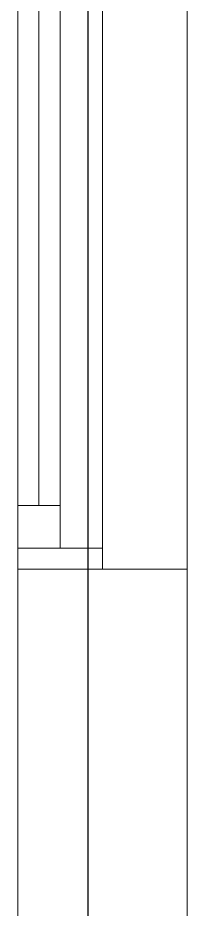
# Model space of a CAD drawing. Header units: metres. Extents: x -18745 to 220762, y -1579758 to -1356048.
# Drawn here: x 114930 to 115130, y -1443924 to -1442873 of the extents above; entities that cross this region are included whole.
import ezdxf

# ---------------------------------------------------------------- set-up
doc = ezdxf.new("R2010")
doc.units = ezdxf.units.M
doc.layers.get('0').update_dxf_attribs({"lineweight": 0})
for name, color, linetype, lineweight in [('A-100 - Copy$0$Aluminum', 8, 'Continuous', 0), ('A-100 - Copy$0$Proj', 8, 'Continuous', 0), ('A-100 - Copy$0$Walls', 8, 'Continuous', 0)]:
    doc.layers.add(name, color=color, linetype=linetype, lineweight=lineweight)
doc.layers.add('A-100 - Copy$0$axes', color=8, linetype='Continuous')

# ---------------------------------------------------------------- blocks, each defined once
blk = doc.blocks.new('A-100 - Copy')
at = {"layer": 'A-100 - Copy$0$Aluminum'}
for p, q in [((114930.3, -1443522.7, 2.4), (114930.3, -1441722.7, 2.4)), ((115030.3, -1443522.7, 2.4), (115030.3, -1441722.7, 2.4)), ((114980.3, -1443497.7, 2.4), (114980.3, -1441747.7, 2.4)), ((114955.3, -1443447.7, 2.4), (114955.3, -1441797.7, 2.4)), ((114980.3, -1443447.7, 2.4), (114930.3, -1443447.7, 2.4)), ((115030.3, -1443497.7, 2.4), (114930.3, -1443497.7, 2.4))]:
    blk.add_line(p, q, dxfattribs=at)
at = {"layer": 'A-100 - Copy$0$axes'}
blk.add_line((115013.3, -1477297.4, 0), (115013.3, -1366771.9, 0), dxfattribs=at)
at = {"layer": 'A-100 - Copy$0$Proj'}
blk.add_line((115130.3, -1443522.7, 2.4), (115130.3, -1441722.7, 2.4), dxfattribs=at)
at = {"layer": 'A-100 - Copy$0$Walls'}
for p, q in [((114930.3, -1444647.7, 2.4), (114930.3, -1443522.7, 2.4)), ((115130.3, -1443522.7, 2.4), (114930.3, -1443522.7, 2.4)), ((115130.3, -1445796.4, 2.4), (115130.3, -1443522.7, 2.4))]:
    blk.add_line(p, q, dxfattribs=at)

msp = doc.modelspace()

# ---------------------------------------------------------------- block references
msp.add_blockref('A-100 - Copy', (0, 0))

doc.saveas('drawing.dxf')
